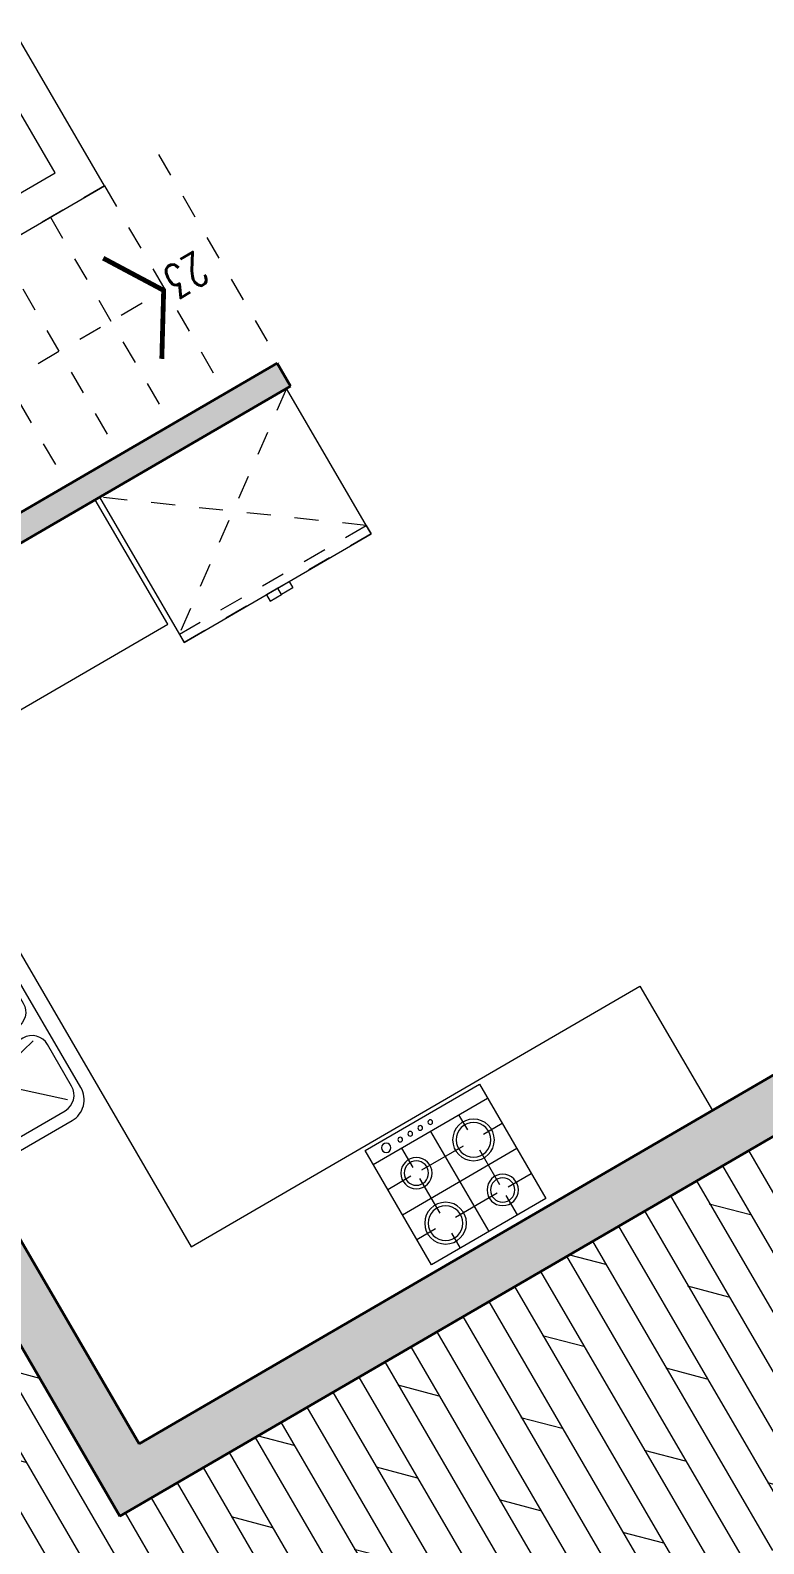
# Model space of a CAD drawing. Header units: millimetres. Extents: x 567980 to 569372, y 2065777 to 2066674.
# Drawn here: x 568741.45 to 568744.5, y 2066210.99 to 2066217.29 of the extents above; entities that cross this region are included whole.
import ezdxf
from ezdxf.enums import TextEntityAlignment as Align

# ---------------------------------------------------------------- set-up
doc = ezdxf.new("R2010")
doc.units = ezdxf.units.MM
doc.linetypes.add('DASHED2', pattern=[0.375, 0.25, -0.125])
doc.linetypes.add('HIDDEN', pattern=[0.75, 0.5, -0.25])
for name, color, linetype, lineweight in [('A-DIM', 251, 'Continuous', 15), ('A-HATCH', 251, 'Continuous', 5), ('A-TUONG', 255, 'Continuous', 35), ('E- THAY', 9, 'Continuous', 20), ('E-Khuat', 251, 'DASHED2', 13), ('E-Manh', 251, 'Continuous', 13), ('i_Hatch', 250, 'Continuous', 13), ('i_ThietBi', 32, 'Continuous', 13), ('LD-THAY', 9, 'Continuous', 13)]:
    doc.layers.add(name, color=color, linetype=linetype, lineweight=lineweight)
doc.styles.add('Dim roman', font='romans.shx', dxfattribs={"width": 0.7})

# ---------------------------------------------------------------- blocks, each defined once
blk = doc.blocks.new('A$C395E768C')
at = {"layer": 'i_ThietBi'}
for p, q in [((-124.9999999999709, -65.78947368543231), (-125, 0)), ((-2.91038e-11, -438.5964912362322), (0, 0)), ((124.9999999999418, -85.52631579105946), (124.9999999999709, 0)), ((-168.8596491235948, -109.6491228090599), (-250, -109.6491228090526)), ((100.8771929819486, -109.6491228090526), (-81.14035087634696, -109.6491228090599)), ((149.1228070179349, -109.6491228090526), (249.9999999999709, -109.6491228090526)), ((-125, -304.8245614091939), (-125, -153.5087719326839)), ((124.9999999999709, -285.0877193035558), (124.9999999999418, -133.7719298270458)), ((-250.0000000000291, -219.2982456181089), (249.9999999999709, -219.2982456181053)), ((-149.1228070179932, -328.9473684271761), (-250.0000000000291, -328.9473684271688)), ((-100.8771929819777, -328.9473684271761), (81.14035087631781, -328.9473684271688)), ((168.8596491235657, -328.9473684271726), (249.9999999999709, -328.9473684271652)), ((-125, -353.0701754451693), (-125, -438.5964912362467)), ((124.9999999999418, -372.8070175507963), (124.9999999999709, -438.5964912362322)), ((-250.0000000000291, -438.5964912362394), (249.9999999999709, -438.5964912362322))]:
    blk.add_line(p, q, dxfattribs=at)
blk.add_lwpolyline([(250, -500.0000000093041), (250, 0), (-250, 0), (-250.0000000000291, -500.0000000093058)], close=True, dxfattribs=at)
for centre, radius in [((-124.9999999999709, -109.6491228090562), 78.94736842252314), ((-124.9999999999709, -109.6491228090562), 65.78947368543595), ((124.9999999999418, -109.6491228090526), 59.21052631689235), ((124.9999999999418, -109.6491228090526), 46.05263157980514), ((-125, -328.9473684271797), 59.21052631689235), ((-125, -328.9473684271797), 46.05263157980514), ((124.9999999999418, -328.9473684271726), 78.94736842252314), ((124.9999999999418, -328.9473684271726), 65.78947368543595), ((-175.4385964898683, -469.298245622769), 17.54385964944958), ((-114.0350877167948, -469.2982456227654), 8.771929824724793), ((-70.17543859314172, -469.2982456227654), 8.771929824724793), ((-26.31578946954687, -469.2982456227654), 8.771929824724793), ((17.54385965407709, -469.298245622769), 8.771929824724793)]:
    blk.add_circle(centre, radius, dxfattribs=at)
blk = doc.blocks.new('A$C33A8190A')
at = {"layer": 'i_ThietBi', "linetype": 'HIDDEN'}
for p, q in [((-899.9224336948828, 40), (0, 700)), ((-899.9224336948828, 700), (0, 40))]:
    blk.add_line(p, q, dxfattribs=at)
at = {"layer": 'i_ThietBi'}
blk.add_lwpolyline([(-899.9224336948828, 700), (0, 700), (0, 0), (-899.9224336948828, 0)], close=True, dxfattribs=at)
at = {"layer": 'i_ThietBi', "linetype": 'HIDDEN'}
for points in [[(-899.9224336948828, 0), (0, 0), (0, 40), (-899.9224336948828, 40)], [(-449.9612168474705, 0), (-504.5205294382176, 0), (-504.5205294382176, -30.66110742175079), (-449.9612168474705, -30.66110742175079)], [(-395.4019042567234, 0), (-395.4019042567234, -30.66110742175079), (-449.9612168474705, -30.66110742175079), (-449.9612168474705, 0)]]:
    blk.add_lwpolyline(points, close=True, dxfattribs=at)
blk = doc.blocks.new('CR')
at = {"layer": 'i_ThietBi', "ltscale": 0.5}
for p, q in [((7158371.433537573, 838004.4007372893), (7158534.433537576, 837855.4007372893)), ((7158637.433537576, 837855.4007372893), (7158679.433537574, 837993.4007372893)), ((7158592.433537576, 837879.4007372893), (7158592.433537576, 837729.4007372893)), ((7158525.433537573, 837805.4007372893), (7158664.433537576, 837805.4007372893)), ((7158371.433537573, 837721.4007372893), (7158545.433537574, 837763.4007372893)), ((7158550.433537575, 837577.4007372896), (7158368.433537575, 837611.4007372893)), ((7158591.433537575, 837616.4007372893), (7158591.433537575, 837466.4007372893)), ((7158524.433537576, 837542.4007372893), (7158663.433537574, 837542.4007372893)), ((7158556.433537576, 837505.4007372893), (7158379.433537576, 837322.4007372893)), ((7158618.433537575, 837507.4007372893), (7158685.433537574, 837345.4007372893))]:
    blk.add_line(p, q, dxfattribs=at)
for points in [[(7158297.433537575, 837989.4007372896), (7158297.433537575, 837346.9731510159, 0.4142135623730953), (7158397.433537576, 837246.973151016), (7158657.433537573, 837246.973151016, 0.4142135623730951), (7158757.433537573, 837346.9731510159), (7158757.433537573, 837989.4007372896, 0.4142135623730951), (7158657.433537573, 838089.4007372893), (7158397.433537576, 838089.4007372893, 0.4142135623730953)], [(7158327.433537573, 837964.4007372893), (7158327.433537573, 837764.4007372893, 0.4142135623730951), (7158402.433537576, 837689.4007372896), (7158642.433537576, 837689.4007372896, 0.4142135623730951), (7158717.433537574, 837764.4007372893), (7158717.433537574, 837964.4007372893, 0.4142135623730953), (7158642.433537576, 838039.4007372893), (7158402.433537576, 838039.4007372893, 0.4142135623730951)], [(7158327.433537573, 837564.4007372893, -0.4142135623730951), (7158402.433537576, 837639.4007372892), (7158642.433537576, 837639.4007372892, -0.4142135623730953), (7158717.433537574, 837564.4007372893), (7158717.433537574, 837364.4007372893, -0.4142135623730951), (7158642.433537576, 837289.4007372893), (7158402.433537576, 837289.4007372893, -0.4142135623730951), (7158327.433537573, 837364.4007372893)]]:
    blk.add_lwpolyline(points, format="xyb", close=True, dxfattribs=at)
for centre, radius in [((7158592.433537576, 837805.4007372893), 50), ((7158591.433537575, 837542.4007372893), 37.5)]:
    blk.add_circle(centre, radius, dxfattribs=at)
blk = doc.blocks.new('TANG 1 BT1')
at = {"layer": 'A-HATCH'}
h = blk.add_hatch(color=256, dxfattribs=at)
h.dxf.hatch_style = 1
h.paths.add_polyline_path([(7158834.392333984, 839216.91015625), (7158834.403320312, 837891.8913574219), (7159054.403320312, 837891.8913574219), (7159054.392578125, 839436.9104003906), (7153914.3671875, 839436.9104003906), (7153914.3671875, 839216.9104003906)])
h.paths.add_polyline_path([(7150554.367431641, 839436.9104003906), (7150554.310546875, 838368.6555175781), (7150774.310546875, 838368.6555175781), (7150774.3671875, 839216.9106445312), (7151514.3671875, 839216.9104003906), (7151514.367431641, 839436.9104003906)])
h.paths.add_polyline_path([(7150774.304443359, 836568.6555175781), (7150554.304443359, 836568.6555175781), (7150554.355224609, 835616.8625488281), (7151104.293457031, 835616.869140625), (7151104.293457031, 835319.4682617188), (7151324.293212891, 835319.4682617188), (7151324.293212891, 835616.8688964844), (7152824.293212891, 835616.8688964844), (7152824.293212891, 833426.8796386719), (7152714.293457031, 833426.8796386719), (7152714.293457031, 833316.8796386719), (7152934.293457031, 833316.8796386719), (7152934.293457031, 835726.8688964844), (7150774.354003906, 835726.8618164062)])
h.paths.add_polyline_path([(7151324.293212891, 834519.4677734375), (7151104.293457031, 834519.4675292969), (7151104.305664062, 832826.9133300781), (7151324.305664062, 832826.916015625), (7151324.293457031, 833316.8823242188), (7151914.293212891, 833316.8796386719), (7151914.293457031, 833426.8796386719), (7151324.293212891, 833426.8796386719)])
h.paths.add_polyline_path([(7158834.380371094, 835616.8725585938), (7158834.380371094, 834616.8723144531), (7159054.381347656, 834616.8725585938), (7159054.380371094, 835946.875), (7159054.399169922, 837091.8916015625), (7158834.403320312, 837091.8916015625), (7158834.395751953, 836041.8728027344), (7158234.393798828, 836041.8725585938), (7158234.394287109, 835726.8728027344), (7156074.37109375, 835726.8725585938), (7156074.37109375, 835616.8647460938)])
h.paths.add_polyline_path([(7158834.396484375, 835726.8752441406), (7158289.394042969, 835726.8723144531), (7158289.393554688, 835986.8725585938), (7158834.395751953, 835986.8728027344)], flags=16)
h.paths.add_polyline_path([(7158434.392333984, 831596.9006347656), (7158434.392578125, 831391.9099121094), (7158834.392578125, 831391.9064941406), (7158834.392578125, 827616.9108886719), (7158354.335693359, 827616.9111328125), (7158354.335449219, 827396.9111328125), (7159054.392578125, 827396.9111328125), (7159054.392333984, 832816.9108886719), (7158834.392578125, 832816.9111328125), (7158834.392333984, 831816.90625), (7156074.380859375, 831816.9294433594), (7156074.380859375, 831596.9294433594)])
h.paths.add_polyline_path([(7158834.392333984, 831596.9060058594), (7158834.392578125, 831446.90625), (7158489.392578125, 831446.9099121094), (7158489.392578125, 831596.9096679688)], flags=16)
h.paths.add_polyline_path([(7152934.305664062, 831706.9130859375), (7152934.305664062, 831816.9133300781), (7151324.305664062, 831816.9133300781), (7151324.305419922, 831926.9130859375), (7151104.305419922, 831926.9133300781), (7151104.305664062, 831816.9133300781), (7150554.366210938, 831816.90625), (7150554.369140625, 830866.8950195312), (7150774.369384766, 830866.8952636719), (7150774.3671875, 831706.9064941406)])
h.paths.add_polyline_path([(7150554.364257812, 828526.90625), (7150774.364257812, 828526.90625), (7150774.369873047, 830066.8942871094), (7150554.369140625, 830066.89453125)])
h.paths.add_polyline_path([(7151704.375976562, 827396.9116210938), (7152404.194335938, 827396.9108886719), (7152404.194335938, 827616.9108886719), (7150774.3671875, 827616.9152832031), (7150774.368652344, 827726.9060058594), (7150554.369140625, 827726.90625), (7150554.367431641, 827616.9111328125), (7150554.3671875, 827396.9108886719), (7151404.375976562, 827396.9108886719), (7151404.375976562, 827396.9116210938)])
h.paths.add_polyline_path([(7154604.558105469, 827616.9089355469), (7154604.558105469, 827396.9086914062), (7155304.375976562, 827396.9091796875), (7155304.375976562, 827396.9138183594), (7155604.375976562, 827396.9138183594), (7156654.368408203, 827396.9135742188), (7156654.368652344, 827616.9165039062)])
h.paths.add_polyline_path([(7150304.255615234, 831816.8999023438), (7150304.255615234, 831196.8999023438), (7150554.329589844, 831196.8999023438), (7150554.329589844, 831306.900390625), (7150414.255859375, 831306.9001464844), (7150414.255859375, 831706.8999023438), (7150554.329101562, 831706.900390625), (7150554.329589844, 831816.9001464844)])
h.paths.add_polyline_path([(7150304.255859375, 836228.4792480469), (7150304.255615234, 835616.9025878906), (7150554.318359375, 835616.9025878906), (7150554.318603516, 835726.9025878906), (7150414.255615234, 835726.9025878906), (7150414.255615234, 836118.4792480469), (7150554.365966797, 836118.4787597656), (7150554.365966797, 836228.4792480469)])
at = {"layer": 'A-TUONG'}
for p, q in [((7159054.392578125, 839436.9104003906), (7153914.3671875, 839436.9104003906)), ((7159054.403320312, 837891.8913574219), (7159054.392578125, 839436.9104003906)), ((7158834.392333984, 839216.91015625), (7153914.3671875, 839216.9104003906)), ((7158834.403320312, 837891.8913574219), (7158834.392333984, 839216.91015625)), ((7158234.394287109, 835726.8728027344), (7156074.37109375, 835726.8725585938)), ((7156074.37109375, 835616.8647460938), (7156074.37109375, 835726.8725585938)), ((7158834.380371094, 835616.8725585938), (7156074.37109375, 835616.8647460938))]:
    blk.add_line(p, q, dxfattribs=at)
at = {"layer": 'E- THAY'}
for points in [[(7156324.392578125, 832816.8864746094), (7157834.376464844, 832816.88671875), (7157834.376708984, 834616.8725585938), (7156324.392333984, 834616.8725585938)], [(7156474.392333984, 832966.88671875), (7157684.376464844, 832966.88671875), (7157684.376708984, 834466.8723144531), (7156474.392578125, 834466.8725585938)]]:
    blk.add_lwpolyline(points, close=True, dxfattribs=at)
at = {"layer": 'E-Khuat', "ltscale": 2}
for p, q in [((7156064.355957031, 834616.8715820312), (7156064.355957031, 835616.8718261719)), ((7156324.355957031, 834616.8723144531), (7156324.355957031, 835616.8723144531)), ((7156584.355957031, 834616.8723144531), (7156584.355957031, 835616.8725585938)), ((7156834.355957031, 834616.8723144531), (7156834.355957031, 835616.8725585938)), ((7157084.355957031, 834616.8723144531), (7157084.355957031, 835616.8725585938)), ((7156324.355957031, 834616.8723144531), (7157834.355957031, 834616.8725585938))]:
    blk.add_line(p, q, dxfattribs=at)
at = {"layer": 'E-Khuat', "ltscale": 2, "const_width": 20}
blk.add_lwpolyline([(7156480.372802734, 835359.3596191406), (7156330.372802734, 835116.8723144531), (7156330.372802734, 835116.8723144531), (7156330.372802734, 835116.8723144531), (7156480.372802734, 834874.3854980469)], dxfattribs=at)
at = {"layer": 'E-Khuat', "ltscale": 2}
blk.add_lwpolyline([(7158334.380126953, 833419.4216308594), (7158334.380126953, 835116.8725585938), (7156330.372802734, 835116.8723144531)], dxfattribs=at)
at = {"layer": 'i_ThietBi', "ltscale": 0.5}
for p, q in [((7156074.383300781, 838616.9104003906), (7156074.385742188, 839216.9099121094)), ((7158234.392333984, 838616.91015625), (7156074.383300781, 838616.9104003906)), ((7158234.392333984, 836326.8725585938), (7158234.392333984, 838616.91015625)), ((7158234.392333984, 836326.8725585938), (7157015.110107422, 836326.8728027344)), ((7157015.110107422, 836326.8728027344), (7157015.110107422, 835726.8676757812))]:
    blk.add_line(p, q, dxfattribs=at)
at = {"layer": 'A-TUONG'}
blk.add_blockref('CR', (0, -176.29541015625), dxfattribs=at)
at = {"layer": 'i_ThietBi', "ltscale": 0.5, "xscale": -1.100000000000001, "yscale": 1.100000000000001, "zscale": 1.1}
blk.add_blockref('A$C395E768C', (7157132.239990234, 839184.5349121094), dxfattribs=at)
at = {"layer": 'i_ThietBi', "ltscale": 0.5, "xscale": -1, "rotation": 180}
blk.add_blockref('A$C33A8190A', (7156993.680175781, 836426.8725585938), dxfattribs=at)
at = {"layer": 'E-Khuat', "ltscale": 2, "style": 'Dim roman', "width": 0.7}
blk.add_text('23', height=140, rotation=359.9966456006534, dxfattribs=at).set_placement((7156217.593994141, 835109.3549804688), align=Align.MIDDLE_CENTER)
blk = doc.blocks.new('SAN VUON BT A-BT1')
at = {"layer": 'i_Hatch', "transparency": 33554687}
h = blk.add_hatch(dxfattribs=at)
h.set_pattern_fill('DOLMIT', color=256, scale=500, angle=90, double=1)
h.set_pattern_definition([(90, (2832.471804052591, -202862.1308809184), (-125, 7.7e-15), []), (135, (2832.471804052591, -202862.1308809184), (-249.9999995804921, -249.9999995804921), [176.7766952966368, -353.5533905932737])])
h.paths.add_polyline_path([(7153136.765294363, 839436.8859294639), (7153396.840497333, 839436.8630951007), (7153396.850810148, 839436.9233952842), (7161886.864608527, 839436.9225160485), (7161886.852458509, 835656.8262963376), (7163376.852236928, 835656.827295598), (7163376.864386948, 840926.910365944), (7151496.864386948, 840926.910365944), (7151496.852236928, 839436.8388431835), (7153136.765294363, 839436.9101813809)])
at = {"layer": 'A-DIM'}
blk.add_lwpolyline([(7153386.839232473, 839436.910365954), (7161886.864386961, 839436.910365954), (7161886.867803755, 827396.9076230949), (7158436.843284068, 827396.9076230949), (7158437.843284068, 826196.9117103936), (7158587.827192917, 826196.9117103905), (7158587.826766529, 825596.9117256084), (7154087.89269033, 825596.9116169981), (7154086.885921222, 826196.9116017835), (7154236.869063198, 826196.9142380693), (7154236.847970688, 827396.9056837393), (7153386.841835705, 827396.8968067701), (7153386.87349923, 831196.9040174037), (7153136.765294814, 831196.8999719521), (7153136.765294403, 831816.906174073), (7153336.771440356, 831816.8835145556), (7153336.759290338, 835616.8861559428), (7153136.765294363, 835616.9088154332), (7153136.765294363, 836228.5087830342), (7153386.875086147, 836228.5116552404), (7153386.875086147, 839436.910365954)], dxfattribs=at)
at = {"layer": 'E- THAY'}
blk.add_lwpolyline([(7153496.864538493, 839436.9165225745), (7161886.864539343, 839436.928755863), (7161886.867803752, 827396.9076230971)], dxfattribs=at)
at = {"layer": 'E-Manh'}
blk.add_lwpolyline([(7163376.864386948, 840926.910365944), (7163376.852236928, 835656.827295598), (7161886.852458509, 835656.8262963376), (7161886.864608527, 839436.9225160485), (7153386.862185027, 839436.9234627077), (7153386.851872215, 836228.4860160946)], dxfattribs=at)
blk = doc.blocks.new('MBT1 BT1')
at = {"layer": 'E- THAY'}
blk.add_blockref('SAN VUON BT A-BT1', (-75970.5185546875, 193430.5471191406), dxfattribs=at)
blk.add_blockref('TANG 1 BT1', (-73138.046875, 193430.5471191406), dxfattribs=at)

msp = doc.modelspace()

# ---------------------------------------------------------------- block references
at = {"layer": 'LD-THAY', "xscale": 0.001000000000001394, "yscale": 0.001000000000001394, "zscale": 0.001000000000001394, "rotation": 210.1906985033857}
msp.add_blockref('MBT1 BT1', (574347.1704261714, 2070667.230586512, -0.000343000708009202), dxfattribs=at)

# ---------------------------------------------------------------- next in the draw order: block references
msp.add_blockref('MBT1 BT1', (574347.1704261714, 2070667.230586512, -0.000343000708009202), dxfattribs=at)

doc.saveas('drawing.dxf')
